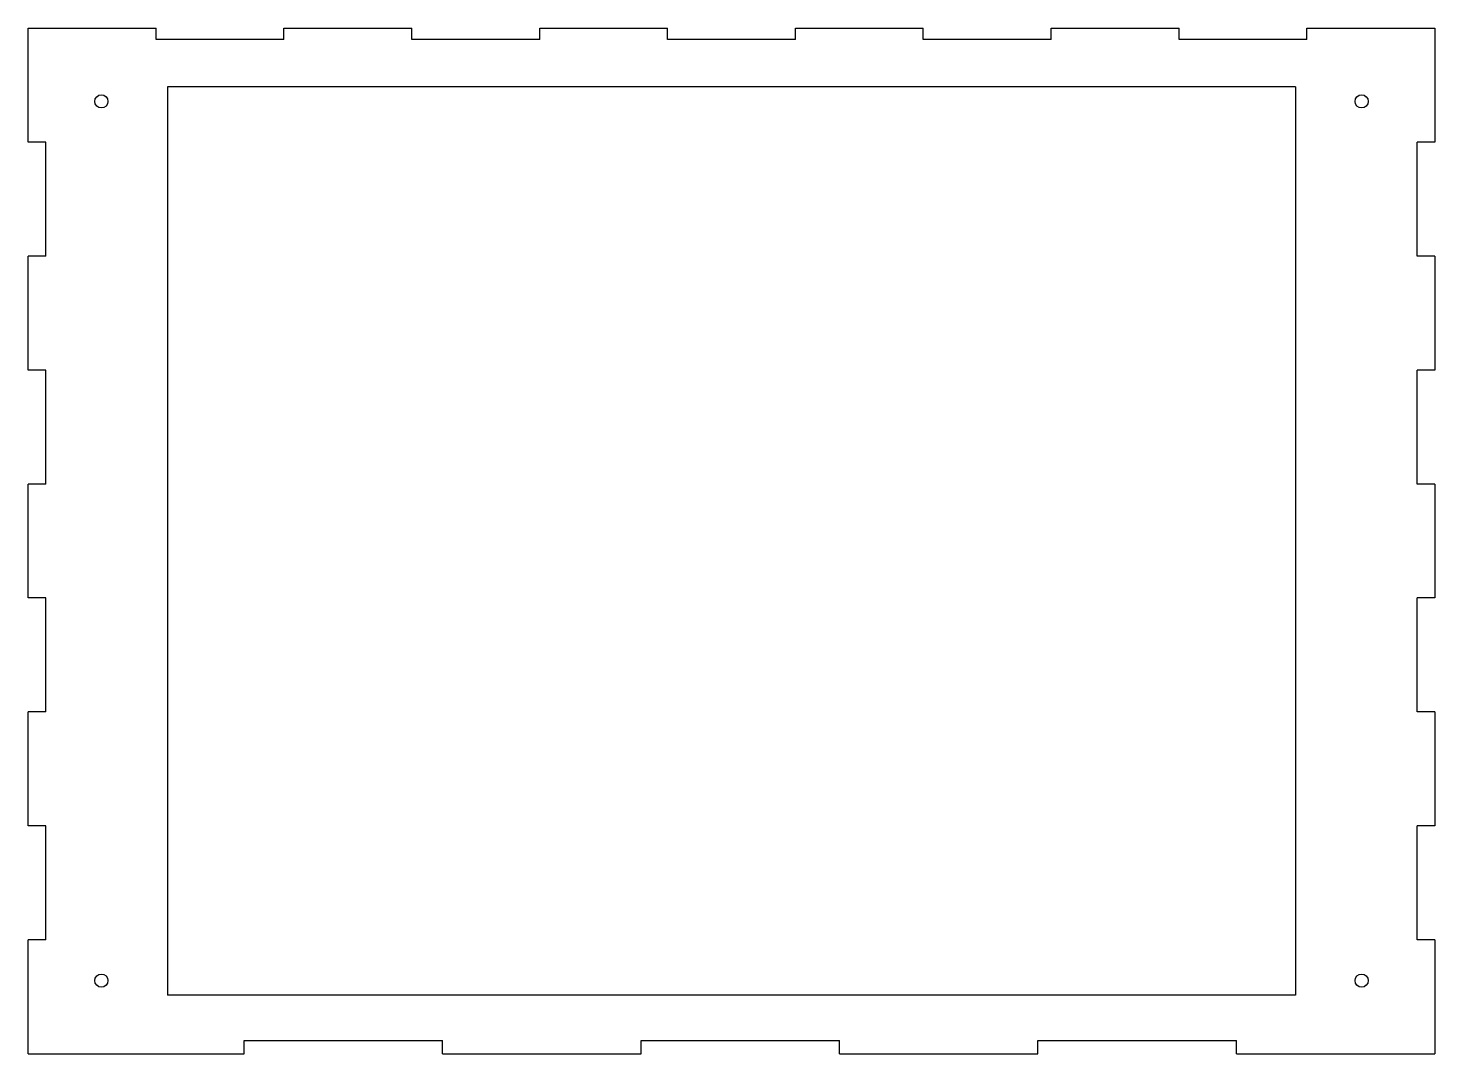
# Model space of a CAD drawing. Extents: x -240 to 240, y -86 to 264.
import ezdxf

# ---------------------------------------------------------------- set-up
doc = ezdxf.new("R2010")
doc.units = 0
doc.layers.add('VISIBLE', color=7, linetype='CONTINUOUS')

msp = doc.modelspace()

# ---------------------------------------------------------------- linework, layer by layer
at = {"layer": 'VISIBLE'}
for p, q in [((-240, 264.09), (-196.36, 264.09)), ((-240, 225.2), (-240, 264.09)), ((-196.36, 260.23), (-196.36, 264.09)), ((-152.73, 264.09), (-109.09, 264.09)), ((-152.73, 260.23), (-152.73, 264.09)), ((-109.09, 260.23), (-109.09, 264.09)), ((-65.45, 264.09), (-21.82, 264.09)), ((-65.45, 260.23), (-65.45, 264.09)), ((-21.82, 260.23), (-21.82, 264.09)), ((21.82, 264.09), (65.45, 264.09)), ((21.82, 260.23), (21.82, 264.09)), ((65.45, 260.23), (65.45, 264.09)), ((109.09, 264.09), (152.73, 264.09)), ((109.09, 260.23), (109.09, 264.09)), ((152.73, 260.23), (152.73, 264.09)), ((196.36, 264.09), (240, 264.09)), ((196.36, 260.23), (196.36, 264.09)), ((240, 264.09), (240, 225.2)), ((-152.73, 260.23), (-196.36, 260.23)), ((-65.45, 260.23), (-109.09, 260.23)), ((21.82, 260.23), (-21.82, 260.23)), ((109.09, 260.23), (65.45, 260.23)), ((196.36, 260.23), (152.73, 260.23)), ((-192.5, 244.09), (-192.5, -65.91)), ((192.5, 244.09), (-192.5, 244.09)), ((192.5, 244.09), (192.5, -65.91)), ((-234, 225.2), (-240, 225.2)), ((-234, 186.31), (-234, 225.2)), ((234, 186.31), (234, 225.2)), ((240, 225.2), (234, 225.2)), ((-234, 186.31), (-240, 186.31)), ((-240, 147.42), (-240, 186.31)), ((240, 186.31), (234, 186.31)), ((240, 186.31), (240, 147.42)), ((-234, 147.42), (-240, 147.42)), ((-234, 108.54), (-234, 147.42)), ((234, 108.54), (234, 147.42)), ((240, 147.42), (234, 147.42)), ((-234, 108.54), (-240, 108.54)), ((-240, 69.65), (-240, 108.54)), ((240, 108.54), (234, 108.54)), ((240, 108.54), (240, 69.65)), ((-234, 69.65), (-240, 69.65)), ((-234, 30.76), (-234, 69.65)), ((234, 30.76), (234, 69.65)), ((240, 69.65), (234, 69.65)), ((-234, 30.76), (-240, 30.76)), ((-240, -8.13), (-240, 30.76)), ((240, 30.76), (234, 30.76)), ((240, 30.76), (240, -8.13)), ((-234, -8.13), (-240, -8.13)), ((-234, -47.02), (-234, -8.13)), ((234, -47.02), (234, -8.13)), ((240, -8.13), (234, -8.13)), ((-234, -47.02), (-240, -47.02)), ((-240, -85.91), (-240, -47.02)), ((240, -47.02), (234, -47.02)), ((240, -47.02), (240, -85.91)), ((192.5, -65.91), (-192.5, -65.91)), ((-166.29, -85.91), (-166.29, -81.31)), ((-166.29, -81.31), (-98.57, -81.31)), ((-98.57, -85.91), (-98.57, -81.31)), ((-30.86, -85.91), (-30.86, -81.31)), ((-30.86, -81.31), (36.86, -81.31)), ((36.86, -85.91), (36.86, -81.31)), ((104.57, -85.91), (104.57, -81.31)), ((104.57, -81.31), (172.29, -81.31)), ((172.29, -85.91), (172.29, -81.31)), ((-240, -85.91), (-166.29, -85.91)), ((-98.57, -85.91), (-30.86, -85.91)), ((36.86, -85.91), (104.57, -85.91)), ((172.29, -85.91), (240, -85.91))]:
    msp.add_line(p, q, dxfattribs=at)
for centre in [(-215, 239.09), (215, 239.09), (-215, -60.91), (215, -60.91)]:
    msp.add_circle(centre, 2.25, dxfattribs=at)

doc.saveas('drawing.dxf')
